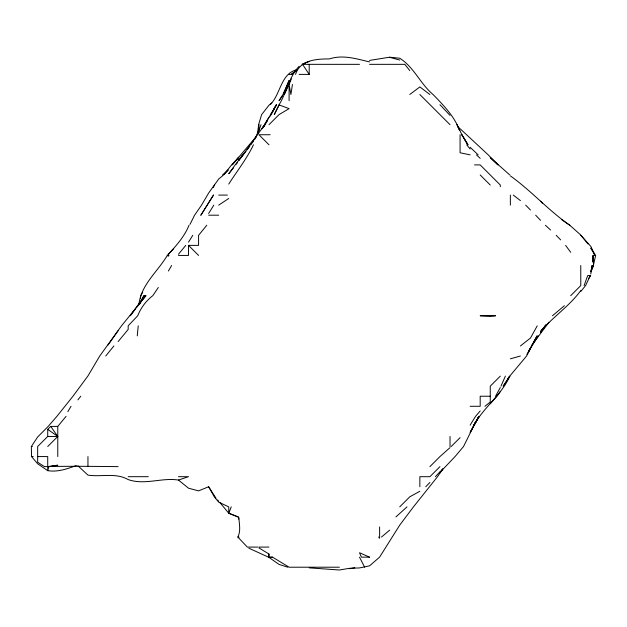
<?xml version="1.0" encoding="UTF-8"?>
<svg xmlns="http://www.w3.org/2000/svg" width="627" height="627" viewBox="0 0 627 627"><rect width="100%" height="100%" fill="white"/><g stroke="black" fill="none" stroke-linecap="round" stroke-linejoin="round"><path stroke-width="0.94" d="M140.519 298.397L140.691 295.654L142.697 292.307M592.86 260.001L593.173 255.424L595.65 255.424L593.369 265.487M137.25 335.884L138.238 325.828M592.868 261.827L593.542 255.424L592.844 261.827M258.708 124.679L257.258 134.734L261.051 124.679M590.822 273.991L592.115 265.487L593.526 265.487L593.173 255.424L593.526 265.487L590.822 271.797L593.534 265.487M292.448 84.449L290.889 94.505L289.102 84.449L289.102 100.688M339.387 567.208L289.102 567.208L272.533 557.152L268.481 557.152L268.983 554.033L258.927 547.904M138.896 304.8C140.824 284.815 157.659 271.757 167.299 255.424C175.701 246.286 184.314 236.951 189.033 225.258M591.01 270.895L592.115 265.487M584.098 285.598L587.711 275.543L590.658 275.543L588.471 278.639M257.673 547.089L247.328 547.089L237.845 537.033C241.003 530.904 239.224 523.882 238.816 517.377L228.753 513.215L231.261 506.867M279.046 105.156L274.234 114.623L279.187 104.568C286.704 92.193 288.953 76.902 299.157 66.25M289.102 84.363L290.16 81.871M290.254 81.494L291.406 78.83M500.965 386.177L505.378 376.114M283.365 94.505L289.102 80.452L282.965 94.505L279.046 100.728L282.283 96.064M284.329 94.505L288.271 86.126M475.979 421.375L463.541 446.518L455.061 456.574L439.958 472.413L441.674 470.242M590.336 275.543L585.594 285.598L580.767 291.484M475.862 421.375L473.377 426.407L479.193 416.344L470.132 432.371L478.809 416.344L473.267 426.407C482.955 407.816 501.255 395.535 509.829 376.114L507.658 379.21M139.711 304.04L143.881 295.654L139.178 304.04M189.981 224.419L194.589 215.194L201.533 205.139L208.642 193.038L218.698 179.008L222.93 175.544M213.266 187.536L214.528 185.028M254.366 139.766L258.927 130.455L258.927 123.527L261.631 114.623L268.983 105.203L271.82 102.93M271.569 113.785L276.421 104.568L270.801 114.623L276.687 104.568L262.062 128.778L268.983 117.327M537.237 325.828L530.481 338.024L520.426 345.947M253.449 144.798C246.764 158.89 237.092 170.999 228.753 184.072M495.542 396.233L500.307 387.517M295.536 74.394C300.098 59.941 316.58 58.86 329.332 58.938C342.922 54.455 356.285 58.836 369.562 61.908M270.268 116.16L271.13 114.623M168.412 271.013L171.602 265.487M67.834 411.704L71.031 406.288M528.185 352.17L537.033 335.884L526.594 356.003L510.362 375.385M263.998 126.333L267.494 120.799M470.132 425.13L475.556 416.344L480.188 410.967M208.642 213.478L213.823 205.139M188.523 242.14L192.787 235.313M254.601 139.382L256.051 137.054M526.907 354.357L530.481 348.62L528.78 350.83M270.323 104.568C280.677 94.207 280.614 73.876 296.642 69.738M139.257 304.166L144.853 295.654L138.238 305.192L146.005 295.654L138.238 304.73L130.228 315.773L135.503 308.805M76.314 465.524C67.144 468.902 57.637 472.303 47.723 470.658L37.659 463.8L31.554 456.574L31.35 446.518L37.659 436.98L48.177 426.407L56.908 416.344L72.967 396.233L87.952 375.949L99.756 356.003L121.52 325.828L137.854 305.717L136.678 307.261M249.828 146.232L247.179 149.822M158.357 287.456L152.816 295.654A46.617 46.617 0 0 0 138.238 314.542L137.697 315.773L128.182 325.828L128.182 329.434L118.127 341.582M533.938 342.076L538.162 335.884L528.78 350.901M238.816 160.724L264.68 124.679M105.736 356.003L113.918 345.947M442.662 468.965L439.958 472.852L442.819 468.965M118.127 330.695L108.063 345.007M507.541 379.21L509.163 376.89M441.964 470.211L437.513 476.692L413.452 506.867L399.736 525.112L379.617 557.121L369.562 565.836L359.506 567.937L349.443 568.321L339.387 570.006L309.213 567.85M500.307 391.546L497.015 396.233L490.251 403.772M236.316 164.211L237.32 162.816M531.876 345.171L548.923 322.262M250.784 144.798L253.637 140.926M546.109 324.363L540.537 332.388L545.365 325.828L540.537 331.464C552.983 316.862 569.363 306.18 580.767 290.583M246.043 151.256L238.816 159.963L228.753 173.757L233.463 167.856M77.889 399.877L80.789 396.233M206.777 225.258L198.579 235.313L198.579 245.369L188.523 245.369L188.523 255.424L178.468 255.424M256.043 136.89L232.162 164.909L235.791 160.684M178.468 254.248L185.772 245.369M57.778 456.574L57.778 426.407L66.062 416.344M236.998 159.274L238.816 157.158L231.598 164.909L223.549 174.964L228.103 170.152M435.404 476.692L439.958 471.77M425.733 486.748L429.903 482.469M168.412 254.084L168.984 255.424L167.299 255.424L168.412 256.216L168.412 254.084L173.679 248.723M268.983 124.679L279.046 114.623L289.102 108.62L279.046 104.905M47.723 436.463L47.723 429.346L50.732 426.407L57.778 436.463L47.723 436.463L37.659 446.518L37.659 462.232L44.47 466.637C69.095 466.033 93.478 466.378 118.127 466.637M47.723 446.518L57.778 436.463L47.723 429.346M570.711 295.654L580.767 285.598L580.767 265.487M500.307 376.114L490.251 386.177L490.251 402.001L484.984 406.288M429.903 466.637L439.958 456.574L450.021 447.615M399.736 506.867L409.792 496.803L419.847 491.278M439.958 466.637L429.903 476.692L419.847 476.692L419.847 486.748M451.158 446.518L460.077 437.654M407.009 506.867L395.919 516.922M297.19 69.409L291.931 74.394L296.265 70.592M564.378 305.717L552.465 315.773M222.522 174.964L228.063 170.082M381.514 537.033L389.673 530.136M296.32 70.365L291.359 74.394L295.262 71.525M409.792 94.505L419.847 86.91L429.863 94.505M218.698 205.139L228.753 198.469M299.157 74.394L309.213 74.394L302.543 64.338L305.043 63.209M306.713 62.457L309.213 61.336L302.01 64.338M238.816 519.132L238.354 516.922L228.753 513.215L228.753 506.867L218.698 502.149L214.285 496.803L208.642 486.748L198.579 490.878L188.523 488.19L178.468 480.055C161.766 477.398 144.743 485.408 128.182 479.584C115.721 472.413 101.378 477.194 87.952 475.117L77.889 465.751M178.468 480.055L188.523 476.692L178.468 476.692M510.362 358.832L520.426 356.003M349.443 568.713L354.796 567.709M47.723 466.637L57.778 465.203L48.875 466.637L47.723 470.658L47.723 456.574L37.659 456.574M369.562 60.419L389.673 57.19L399.736 58.233C413.953 67.073 420.294 83.822 433.045 94.505C443.501 105.211 454.254 116.246 459.701 130.502L456.997 124.679L461.919 134.734L467.82 144.798L461.833 134.734L468.048 144.798M272.533 557.152L268.983 557.411L279.046 564.41L287.785 567.208M302.543 64.338L359.506 64.338M369.562 64.338L404.823 64.338L409.792 70.585M289.102 74.394L290.716 74.394M270.166 134.734L258.927 134.734L268.983 144.798M474.521 164.909L480.188 164.909L500.307 185.028L500.307 186.713M218.698 195.083L227.389 195.083M208.642 215.194L218.698 215.194M490.251 396.233L480.188 396.233L480.188 406.288L470.132 406.288M50.732 426.407L57.778 426.407M31.35 446.518L32.377 446.518M31.554 456.574L33.207 456.574M128.182 476.692L148.293 476.692M237.845 537.033L238.816 537.033L238.816 537.739M258.927 547.089L268.983 547.089M470.132 154.853L460.077 152.769L460.077 134.734M389.673 57.323L399.736 60.051M268.481 557.152L248.872 548.217M561.416 219.481L569.81 225.258L580.767 235.023L588.032 243.934M510.362 175.881C531.398 190.906 548.539 210.523 569.81 225.258M513.301 195.083L520.426 200.624M509.767 174.964L490.251 157.581L497.963 164.909L488.214 154.853L460.077 128.707M457.498 126.403L459.434 128.135M545.419 225.258L550.592 230.038M476.418 154.853L480.188 158.349M470.132 147.282L478.174 154.853M419.847 94.505L450.021 124.679M480.188 174.964L490.251 185.028M188.523 245.369L198.579 255.424M525.685 205.139L530.481 210.037M556.212 235.313L560.648 239.89M535.654 215.194L540.537 220.336M439.958 104.709L450.021 115.407M219.991 502.689L228.753 513.215M540.537 201.181L542.347 203.164M580.767 235.313L590.822 246.38L594.514 254.601L590.822 248.057L595.65 255.424M215.923 498.089L208.642 486.748M217.593 500.017L218.698 501.302M466.684 144.798L470.132 148.983M378.645 537.033L379.617 538.279L379.617 526.978M565.617 245.369L570.711 252.297M359.506 557.152L364.655 567.208M510.362 195.083L510.362 205.139M450.021 436.463L450.021 446.518M309.213 64.338L309.213 74.394M268.983 554.033L268.983 557.152M87.952 456.574L87.952 466.637M213.478 195.083L200.867 215.194L213.478 195.083M509.822 376.114L503.215 386.177L509.829 376.114M264.884 124.679L262.721 127.892L264.884 124.679M242.829 154.853L238.816 159.963L242.892 154.853M495.455 315.773L490.251 316.243L480.188 315.773L495.455 315.773M369.562 557.152L361.411 557.152L359.506 552.74L369.562 557.152"/></g></svg>
